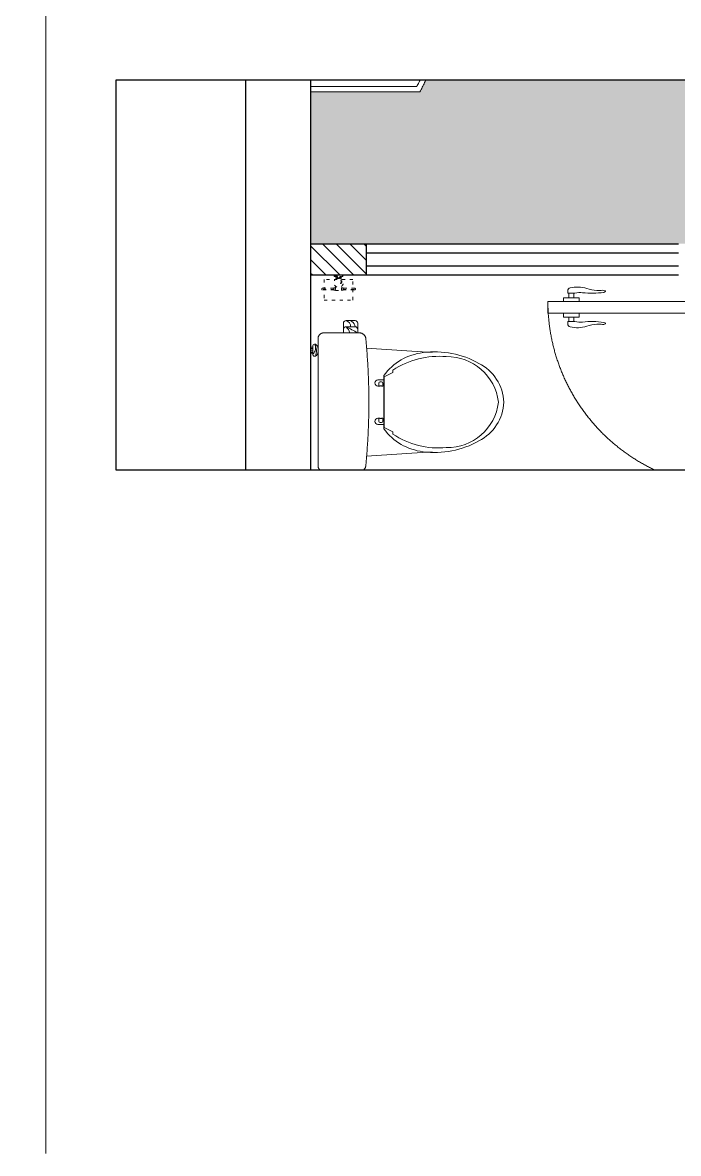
# Model space of a CAD drawing. Header units: millimetres. Extents: x 3162 to 221128, y -144913 to 11496.
# Drawn here: x 193367 to 195890, y -28516 to -24161 of the extents above; entities that cross this region are included whole.
import ezdxf
from ezdxf.xclip import XClip

# ---------------------------------------------------------------- set-up
doc = ezdxf.new("R2010")
doc.units = ezdxf.units.MM
doc.header["$LTSCALE"] = 10
doc.header["$XCLIPFRAME"] = 2
for name, pattern in [('ACAD_ISO03W100', [30, 12, -18]), ('DASH', [8.889999999999997, 6.349999999999998, -2.54]), ('DOTE', [61.467999999999996, 50.8, -5.08, 0.508, -5.08]), ('HIDDEN', [9.524999999999995, 6.349999999999998, -3.174999999999998])]:
    doc.linetypes.add(name, pattern=pattern)
for name, color, linetype, lineweight in [('Drawing【图框、表格】', 150, 'Continuous', 0), ('FC-Doorsill【门槛线】', 8, 'Continuous', 0), ('FC-Hatch【平面填充】', 250, 'Continuous', 0), ('FF-Door【门】', 51, 'Continuous', 0), ('FF-FIXT【洁具】', 31, 'Continuous', 0), ('FF-MT【门套】', 20, 'Continuous', 0), ('FF-【活动成品家具】', 51, 'Continuous', 0), ('Hidden【虚线】', 136, 'DASH', 0)]:
    doc.layers.add(name, color=color, linetype=linetype, lineweight=lineweight)
doc.layers.add('WALL_NEW【新建墙体】', color=4, linetype='Continuous')
doc.layers.add('WALL【墙体】', color=7, linetype='Continuous')

# ---------------------------------------------------------------- blocks, each defined once
blk = doc.blocks.new('马桶平面15')
at = {"color": 251}
for p, q in [((-182.4303169815684, 735.2244997677626), (-182.4303169815684, 743.3335451972673)), ((-175.9016044576419, 735.0981580092335), (-175.9016044576419, 743.3335451972673)), ((-168.5613192272722, 743.3335451972673), (-168.5613192272722, 735.0981580092335)), ((-164.0571908322745, 735.0981580092335), (-187.7460180830094, 735.0981580092335))]:
    blk.add_line(p, q, dxfattribs=at)
for points in [[(-171.2885222687619, 714.8840258204144, 0.2885749665974942), (-152.8361698848894, 725.1158669191644, 0.4641407080037827), (-158.5713588941726, 735.0981580092335), (-164.0571908322745, 735.0981580092335), (-164.0571908322745, 743.3335451972673), (-187.7460180830094, 743.3335451972673), (-187.7460180830094, 743.3335451972673), (-187.7460180830094, 735.0981580092335), (-193.2318500210531, 735.0981580092335, 0.4641407080037827), (-198.9670390303363, 725.1158669191644, 0.2885749665974942), (-180.5146866464638, 714.8840258204144)], [(-61.50066135724774, 462.9293617702788), (-61.50066135724774, 484.4478823955867, -0.9999999999999998), (-38.035714793019, 484.4478823955867), (-38.035714793019, 480.5103298384929)], [(109.6974524419638, 462.9293617702788), (109.6974524419638, 484.4478823955867, 0.9999999999999998), (86.2325058777351, 484.4478823955867), (86.2325058777351, 480.5103298384929)], [(26.7266699296888, 460.2448864139151), (121.8737014859216, 460.2448864139151), (138.664349411032, 426.6350630602101), (147.0596733736456, 426.6350630602101, -0.1710796299672904), (199.2972580198548, 221.2416925954167, -0.3838322170328008), (24.09839554235805, 20.56960877298843, -0.3838322170327986), (-151.1004669351386, 221.2416925954167, -0.1710796299672904), (-98.86288228892954, 426.6350630602101), (-90.46755832631607, 426.6350630602101), (-73.67691040120553, 460.2448864139151), (121.8737014859216, 460.2448864139151)]]:
    blk.add_lwpolyline(points, format="xyb", dxfattribs=at)
for points in [[(24.09839554235805, 519.1526476269355, -0.0238546506128616), (-216.9319540455472, 530.8102654241957, -0.4276498337700156), (-242.5407318734797, 555.2757634925653), (-242.5407318734797, 695.0786024929257, -0.3823066257272526), (-220.4240667746635, 714.8840258204144), (24.09839554235805, 714.8840258204144), (268.6208578594378, 714.8840258204144, -0.3823066257272526), (290.7375229582541, 695.0786024929257), (290.7375229581958, 555.2757634925653, -0.4276498337700156), (265.1287451302632, 530.8102654241957, -0.0238546506128616)], [(24.09839554235805, 1.00117177e-08, -0.2723392022480795), (-125.1494766355608, 95.9560987725854, -0.1631594532269017), (-166.5670983383315, 310.4249915879918, -0.209339846435017), (-78.45818554190919, 461.4631235599516), (24.09839554235805, 461.4631235599516), (126.6549766266253, 461.4631235599516, -0.209339846435017), (214.7638894230476, 310.4249915879918, -0.1631594532269017), (173.3462677202769, 95.9560987725854, -0.2723392022480782)]]:
    blk.add_lwpolyline(points, format="xyb", close=True)
for points in [[(-242.5407318734797, 617.0594064458271), (-242.5407318734797, 562.2180218822323), (-279.8543606953463, 562.2180218822323, -0.4142135623730951), (-289.8543606953463, 572.2180218822323), (-289.8543606953463, 607.0594064458272, -0.4142135623730951), (-279.8543606953463, 617.0594064458271)], [(-242.5407318734797, 617.0594064458271), (-242.5407318734797, 562.2180218822323), (-256.197546284413, 562.2180218822323, -0.4142135623730943), (-266.197546284413, 572.2180218822323), (-266.197546284413, 607.0594064458272, -0.4142135623730951), (-256.197546284413, 617.0594064458271)], [(-54.48536517063621, 475.5103298384929), (-54.48536517063621, 470.2579161572502, 0.4142135623730951), (-49.48536517063621, 465.2579161572503), (-38.68139440007508, 465.2579161572503, 0.5853799054480288), (-38.49501884507481, 470.2579161572502), (-38.49501884507481, 475.5103298384929, 0.585379905448016), (-38.68139440007508, 480.5103298384929), (-49.48536517063621, 480.5103298384929, 0.4142135623730951)], [(102.6821562553523, 475.5103298384929), (102.6821562553523, 470.2579161572502, -0.4142135623730951), (97.68215625535231, 465.2579161572503), (86.87818548479119, 465.2579161572503, -0.5853799054480288), (86.69180992979089, 470.2579161572502), (86.69180992979089, 475.5103298384929, -0.585379905448016), (86.87818548479119, 480.5103298384929), (97.68215625535231, 480.5103298384929, -0.4142135623730951)]]:
    blk.add_lwpolyline(points, format="xyb", close=True, dxfattribs=at)
for points in [[(-184.4186219370458, 527.8899719689507), (-167.1152511710534, 275.6955975303426)], [(232.6154130217619, 527.8899719689507), (215.3120422557113, 275.6955975303426)]]:
    blk.add_lwpolyline(points)
for centre, radius, start, end in [((-185.0891662033973, 755.6621033418922), 31.43439685889261, 242.8817928358048, 319.1420358471976), ((-173.5004622000851, 774.0527189113199), 53.12088534449904, 240.7977288494226, 292.8926044594807), ((-262.6591067402624, 600.0725888848538), 28.07841621797808, 165.5915741051272, 262.7603417760203), ((-267.7218828947516, 612.3417008843971), 22.75410310537309, 193.4235015923418, 273.8412199098352), ((-231.6594726800104, 638.0647991135482), 46.41349914393098, 221.9148404801823, 256.4412853758613), ((180.6547157092718, 814.1427470392082), 492.5042680020021, 204.8642732166658, 210.7649860703481)]:
    blk.add_arc(centre, radius, start, end, dxfattribs=at)
blk = doc.blocks.new('1800平10108344')
at = {"ltscale": 300}
blk.add_line((-1554.205689179419, 1322.291226355839), (1545.79431082058, 1322.291226355839), dxfattribs=at)
blk.add_lwpolyline([(1545.79431082058, 1322.291226355839), (1545.79431082058, 902.2912263558536, -0.2666666666666655), (945.7943108205801, 902.2912263558536), (945.7943108205801, 1322.291226355839)], format="xyb", dxfattribs=at)
at = {"color": 8}
blk.add_lwpolyline([(1525.79431082058, 1322.291226355839), (1525.79431082058, 914.0013967781706, -0.2561077515082692), (965.79431082058, 914.0013967781706), (965.79431082058, 1322.291226355839)], format="xyb", dxfattribs=at)
blk = doc.blocks.new('hlw_3_1200_120')
for p, q in [((-0.4999999999997999, 0.04999999999998), (0.4999999999997999, 0.04999999999998)), ((-0.4999999999997999, -0.04999999999998), (0.4999999999997999, -0.04999999999998))]:
    blk.add_line(p, q)
at = {"linetype": 'HIDDEN', "ltscale": 15}
for p, q in [((-0.4999999999997999, 0.020833333333325), (0.4999999999997999, 0.020833333333325)), ((-0.4999999999997999, -0.020833333333325), (0.4999999999997999, -0.020833333333325))]:
    blk.add_line(p, q, dxfattribs=at)
blk = doc.blocks.new('海龙工具_2009110106373373')
at = {"linetype": 'ACAD_ISO03W100', "ltscale": 0.1}
for p, q in [((-16.66667418397264, 0), (16.66667418397992, 0)), ((-16.66667418397264, -5.826282908732537), (-16.66667418397264, 0)), ((16.66667418397992, -5.826282908732537), (16.66667418397992, 0)), ((-16.66667418397264, -5.826282908732537), (16.66667418397992, -5.826282908732537)), ((-9.54349316621665, -11.10263979730371), (9.543493166223923, -11.10263979730371)), ((-7.947737707290798, -13.82621973758796), (7.947737707283522, -13.82621973758796)), ((-6.931921737712398, -13.82621973758796), (-6.931921737712398, -11.10263979730371)), ((6.931921737726951, -13.82621973758796), (6.931921737726951, -11.10263979730371))]:
    blk.add_line(p, q, dxfattribs=at)
at = {"color": 8, "linetype": 'ACAD_ISO03W100', "ltscale": 0.1}
for p, q in [((-16.66667418397264, -4.411159631417831), (16.66667418397992, -4.411159631417831)), ((-6.55520038731629, -13.82621973758796), (-6.55520038731629, -11.10263979730371)), ((-6.115661532334343, -13.82621973758796), (-6.115661532334343, -11.10263979730371)), ((-2.536900541839711, -13.82621973758796), (-2.536900541839711, -11.10263979730371)), ((5.562149299847079, -13.82621973758796), (5.562149299847079, -11.10263979730371)), ((5.876053145715558, -13.82621973758796), (5.876053145715558, -11.10263979730371)), ((6.441043332873959, -13.82621973758796), (6.441043332873959, -11.10263979730371)), ((6.959671882563268, -33.30064094488625), (9.215764637832763, -33.30064094488625)), ((7.836596803150313, -20.33806090000144), (11.90499751677998, -22.69508093754848))]:
    blk.add_line(p, q, dxfattribs=at)
blk.add_lwpolyline([(-55.47517922676343, -96.80728723364882), (55.20153515268612, -96.80728723364882), (55.20153515268612, -17.36786731695611), (-55.47517922676343, -17.36786731695611)], close=True, dxfattribs=at)
for points in [[(-17.63761928922031, -56.14353727570413), (-64.36708354324946, -56.14353727570413)], [(-17.63761928922031, -56.69338368214085), (-63.95538535736704, -56.69338368214085)], [(17.63761928918393, -56.14353727570413), (64.36708354322036, -56.14353727570413)], [(17.63761928918393, -56.69338368214085), (63.95538535733795, -56.69338368214085)]]:
    blk.add_lwpolyline(points, dxfattribs=at)
at = {"linetype": 'ACAD_ISO03W100', "ltscale": 0.1}
for points in [[(-61.44944365140691, -50.98293094473774), (-17.63761928922031, -50.98293094473774)], [(-17.63761928922031, -57.7930764950288), (-61.44944365140691, -57.7930764950288)], [(-11.67765323833009, -49.47301560111373), (-17.63761928922031, -49.47301560111373), (-17.63761928922031, -58.82040746966959), (-11.67765323833009, -58.82040746966959)], [(-11.67765323831554, -43.80622058504378), (-11.67765323831554, -59.88850430181628), (11.67765323830099, -59.88850430181628), (11.67765323830099, -43.80622058504378)], [(11.67765323830099, -49.47301560111373), (17.63761928918393, -49.47301560111373), (17.63761928918393, -58.82040746966959), (11.67765323830099, -58.82040746966959)], [(61.44944365137054, -50.98293094473774), (17.63761928918393, -50.98293094473774)], [(17.63761928918393, -57.7930764950288), (61.44944365137054, -57.7930764950288)]]:
    blk.add_lwpolyline(points, dxfattribs=at)
for centre, radius, start, end in [((7.276000000000001e-12, -30.03705152257317), 18.05429593821541, 116.1174789818091, 63.88252101819091), ((-20.89994410058716, -14.22705750494788), 11.77841092154193, 15.38278819670038, 45.49873492132253), ((20.89994410057989, -14.22705750494788), 11.77841092154193, 134.5012650786775, 164.6172118032996), ((-61.44944365140691, -54.38800371988327), 3.405072775143194, 90, 270), ((61.44944365137054, -54.38800371988327), 3.405072775143194, 270, 90)]:
    blk.add_arc(centre, radius, start, end, dxfattribs=at)
at = {"color": 8, "linetype": 'ACAD_ISO03W100', "ltscale": 0.1}
for centre, radius, start, end in [((-15.29056105926429, -11.82819850473606), 11.17484108262379, 3.722712052192015, 32.48588416393801), ((-22.18789866888983, -12.49614203695819), 18.83187759355098, 4.243593864506609, 20.74314714493002), ((14.73137595405568, -12.43669189355569), 11.19372081646133, 143.8042241538002, 173.1552997433065), ((16.86254185606958, -14.22705750494788), 11.77841092154193, 134.5012650786775, 164.6172118032996), ((21.58276324236795, -18.21428574349556), 16.78133918080376, 132.4215995361785, 154.9263456244095), ((0.7450198465376161, -26.36926445191785), 9.309451112509977, 311.8793106955118, 40.38030773690906), ((0.8892730121006025, -25.54557536961511), 11.37855460373678, 317.0350350268318, 14.50796760360802)]:
    blk.add_arc(centre, radius, start, end, dxfattribs=at)
blk = doc.blocks.new('门套线03')
at = {"ltscale": 100}
blk.add_lwpolyline([(59.99999999610007, 0), (59.99999999610007, 19.6999869149644, -0.3391847375322686), (56.56702640501316, 23.13296050606286), (41.95708299996385, 23.13296050606286, -0.3604749616786678), (38.52410943494215, 19.6999869149644), (29.23864021471218, 19.69998691491773, 0.1378024109381286), (14.4835205811778, 14.68383078919714, -0.1658899653347029), (3.432973591086918, 11.92995527619487), (3.432973591086918, 8.714471423439674), (0, 8.714471423439674), (0, 0)], format="xyb", close=True, dxfattribs=at)
blk = doc.blocks.new('HL_Door_Hinge')
at = {"color": 0, "linetype": 'DOTE', "ltscale": 0.04}
for p, q in [((-4, 3), (4, 3)), ((0, -1), (0, 7))]:
    blk.add_line(p, q, dxfattribs=at)
at = {"color": 0, "linetype": 'DASH', "ltscale": 5}
for p, q in [((-2, -26), (-2, 0.7639320224989206)), ((-0.5, -26), (-0.5, 0.0419601084504393)), ((0.5, -26), (0.5, 0.0419601084504393)), ((2, -26), (2, 0.7639320224989206)), ((-0.5, -26), (-2, -26)), ((0.5, -26), (2, -26))]:
    blk.add_line(p, q, dxfattribs=at)
for radius in [3, 2]:
    blk.add_circle((0, 3), radius, dxfattribs=at)
blk = doc.blocks.new('HL_Door_Seal')
at = {"color": 0}
for p, q in [((4.99999999992724, 2.08200835914e-05), (-4.999999999941791, -2.08200763154e-05)), ((-0.9999999999417925, 5.986082524348602), (-0.4999999999272406, 6.484924469714314)), ((-0.9999999999417925, 5.986082524348602), (-0.4999999999272406, 5.986082524348602)), ((-0.9999999999417925, 5.487240578979251), (-0.4999999999272406, 5.986082524348602)), ((-0.9999999999417925, 5.487240578979251), (-0.4999999999272406, 5.487240578979251)), ((-0.9999999999417925, 4.98839863359899), (-0.4999999999272406, 5.487240578979251)), ((-0.9999999999417925, 4.489556688240552), (-0.4999999999272406, 4.98839863359899)), ((-0.9999999999417925, 4.98839863359899), (-0.4999999999272406, 4.98839863359899)), ((-0.9999999999417925, 4.489556688240552), (-0.4999999999272406, 4.489556688240552)), ((-0.9999999999417925, 3.990714742871205), (-0.4999999999272406, 4.489556688240552)), ((-0.9999999999417925, 3.990714742871205), (-0.4999999999272406, 3.990714742871205)), ((-0.9999999999417925, 3.491872797501855), (-0.4999999999272406, 3.990714742871205)), ((-0.9999999999417925, 3.491872797501855), (-0.4999999999272406, 3.491872797501855)), ((-0.9999999999417925, 2.993030852132505), (-0.4999999999272406, 3.491872797501855)), ((-0.9999999999417925, 2.993030852132505), (-0.4999999999272406, 2.993030852132505)), ((-0.9999999999417925, 2.494188906763155), (-0.4999999999272406, 2.993030852132505)), ((-0.9999999999417925, 2.494188906763155), (-0.4999999999272406, 2.494188906763155)), ((-0.9999999999417925, 1.995346961401081), (-0.4999999999272406, 2.494188906763155)), ((-0.9999999999417925, 1.995346961401081), (-0.4999999999272406, 1.995346961401081)), ((-0.9999999999417925, 1.496505016020817), (-0.4999999999272406, 1.995346961401081)), ((-0.9999999999417925, 1.496505016020817), (-0.4999999999272406, 1.496505016020817)), ((-0.9999999999417925, 0.9976630706514696), (-0.4999999999272406, 1.496505016020817)), ((-0.9999999999417925, 0.9976630706514696), (-0.4999999999272406, 0.9976630706514696)), ((-0.9999999999417925, 0.4988211252821202), (-0.4999999999272406, 0.9976630706514696)), ((-0.9999999999417925, 0.4988211252821202), (-0.4999999999272406, 0.4988211252821202)), ((-0.9999999999417925, -2.08200763154e-05), (-0.4999999999272406, 0.4988211252821202)), ((-0.4999999999272406, 6.484924469714314), (0.5000000000727596, 6.484924469714314)), ((1.000000000072759, 5.986082524348602), (0.5000000000727596, 6.484924469714314)), ((1.000000000072759, 5.986082524348602), (0.5000000000727596, 5.986082524348602)), ((1.000000000072759, 5.487240578979251), (0.5000000000727596, 5.986082524348602)), ((1.000000000072759, 5.487240578979251), (0.5000000000727596, 5.487240578979251)), ((1.000000000072759, 4.98839863359899), (0.5000000000727596, 5.487240578979251)), ((1.000000000072759, 4.98839863359899), (0.5000000000727596, 4.98839863359899)), ((1.000000000072759, 4.489556688240552), (0.5000000000727596, 4.98839863359899)), ((1.000000000072759, 4.489556688240552), (0.5000000000727596, 4.489556688240552)), ((1.000000000072759, 3.990714742871205), (0.5000000000727596, 4.489556688240552)), ((1.000000000072759, 3.990714742871205), (0.5000000000727596, 3.990714742871205)), ((1.000000000072759, 3.491872797501855), (0.5000000000727596, 3.990714742871205)), ((1.000000000072759, 3.491872797501855), (0.5000000000727596, 3.491872797501855)), ((1.000000000072759, 2.993030852132505), (0.5000000000727596, 3.491872797501855)), ((1.000000000072759, 2.993030852132505), (0.5000000000727596, 2.993030852132505)), ((1.000000000072759, 2.494188906763155), (0.5000000000727596, 2.993030852132505)), ((1.000000000072759, 2.494188906763155), (0.5000000000727596, 2.494188906763155)), ((1.000000000072759, 1.995346961401081), (0.5000000000727596, 2.494188906763155)), ((1.000000000072759, 1.995346961401081), (0.5000000000727596, 1.995346961401081)), ((1.000000000072759, 1.496505016020817), (0.5000000000727596, 1.995346961401081)), ((1.000000000072759, 1.496505016020817), (0.5000000000291039, 1.496505016020817)), ((1.000000000029102, 0.9976630706514696), (0.5000000000291039, 1.496505016020817)), ((1.000000000029102, 0.9976630706514696), (0.5000000000291039, 0.9976630706514696)), ((1.000000000029102, 0.4988211252821202), (0.5000000000291039, 0.9976630706514696)), ((1.000000000029102, 0.4988211252821202), (0.5000000000291039, 0.4988211252821202)), ((1.000000000029102, -2.08200763154e-05), (0.5000000000291039, 0.4988211252821202))]:
    blk.add_line(p, q, dxfattribs=at)
blk.add_lwpolyline([(-3.872983346140243, -1.000020820065399, 0.7745966692453083), (3.872983346285763, -1.000020820065399)], format="xyb", close=True, dxfattribs=at)
blk.add_arc((7.27596e-11, -2.08200763154e-05), 5, 180, 0.0004771610841849999, dxfattribs=at)
blk = doc.blocks.new('门把手02')
at = {"color": 250}
for p, q in [((-30.37499999685679, 14.63367436802946), (-15.18749999825377, 14.63367436802946)), ((-30.37499999685679, 0), (-30.37499999685679, 14.63367436802946)), ((30.37499999685679, 0), (-30.37499999685679, 0)), ((-15.18749999825377, 14.63367436802946), (19.57499999797437, 14.63367436802946)), ((-15.18749999825377, 14.63367436802946), (19.57499999797437, 14.63367436802946)), ((-13.49999999860301, 32.17172175762244), (-13.49999999860301, 40.86935063358396)), ((12.90183659596368, 32.17172175762244), (-13.49999999860301, 32.17172175762244)), ((-9.40042077511316, 14.63367436802946), (-9.400420777383259, 32.17172175762244)), ((9.400420775462408, 14.63367436802946), (9.400420777557883, 32.17172175762244)), ((19.57499999797437, 14.63367436802946), (30.37499999685679, 14.63367436802946)), ((30.37499999685679, 14.63367436802946), (30.37499999685679, 0))]:
    blk.add_line(p, q, dxfattribs=at)
at = {"color": 250, "extrusion": (0, 0, -1)}
for centre, major_axis, ratio, start_param, end_param in [((-1.349999999685677, 40.86935063358396), (-8.591347391675667, 8.591347391675665), 0.9999999999859452, 5.497787143775111, 6.813201964240596), ((23.38864229049068, -64.06994071556254), (-0.1062504841361529, 119.9626829500712), 0.9999999997415425, -0.2330466779844225, 0.306450502864553), ((12.90183659596368, 37.23422175832093), (3.579728080075413, 3.579728080075413), 0.9999999999779257, 2.124303553739053, 2.356194490181306), ((79.26974967814749, 368.4258099852595), (-0.06046073251190182, 336.2688116135121), 0.9999999997360908, 3.005110885875102, 3.24791649470865), ((105.2230611277045, 171.9977347373496), (-91.70875193008591, 91.70875193008587), 0.9999999999995433, 3.813777725236978, 3.981187050748119), ((124.0194821701152, 43.59716152050532), (5.9203115993942, 5.920311599394204), 0.9999999999987207, 1.23808539028771, 2.228963725690715), ((130.6264945021248, 40.3964131171815), (-0.7291489896447445, 0.7291489896447444), 0.999999999933694, 1.325662120281372, 2.81998217696338)]:
    blk.add_ellipse(centre, major_axis=major_axis, ratio=ratio, start_param=start_param, end_param=end_param, dxfattribs=at)
at = {"color": 250, "extrusion": (0, 0, -0.9999999999999999)}
for centre, major_axis, ratio, start_param, end_param in [((107.7648263399605, 189.2196141660679), (1.75338980059929, 147.0283474284527), 0.9999999997236567, 3.194780511485613, 3.464277035678652), ((33.83809215266956, -51.42656153091229), (-0.0387035664674899, 86.03667510705831), 0.9999999997428224, -0.2314410869051797, 0.1146693207027536)]:
    blk.add_ellipse(centre, major_axis=major_axis, ratio=ratio, start_param=start_param, end_param=end_param, dxfattribs=at)
at = {"color": 250, "extrusion": (0, 0, -0.9999999999999998)}
blk.add_ellipse((122.5295124765253, 24.00941682164557), major_axis=(-13.65154796017409, 13.65154796017409), ratio=0.999999999998015, start_param=0.6474644883190493, end_param=1.248662514605251, dxfattribs=at)
blk = doc.blocks.new('hld_1_722.134_120_门把手02_门套线03_45_0_0_3_40_0_1_1')
at = {"layer": 'FC-Doorsill【门槛线】'}
for p, q in [((-0.4999999999998707, 0.07480042324212), (0.4999999999998707, 0.07480042324212)), ((-0.4999999999998707, -0.07480042324212), (0.4999999999998707, -0.07480042324212))]:
    blk.add_line(p, q, dxfattribs=at)
at = {"layer": 'FF-Door【门】'}
blk.add_lwpolyline([(-0.4470163668700357, 0.07480042324212), (-0.3909160494384456, 0.07480042324212), (-0.3909160494384456, 0.9688331569821912), (-0.4470163668700357, 0.9688331569821912)], close=True, dxfattribs=at)
at = {"layer": 'FF-Door【门】', "color": 250, "linetype": 'ACAD_ISO03W100', "ltscale": 0.1041666666666666}
blk.add_lwpolyline([(-0.4470163668700357, 0.07480042324212), (0.4470163668700357, 0.07480042324212), (0.4470163668700357, 0.01870010581053), (-0.4470163668700357, 0.01870010581053)], close=True, dxfattribs=at)
at = {"layer": 'FF-Door【门】', "color": 8, "linetype": 'HIDDEN', "ltscale": 60}
blk.add_arc((-0.4470163668700357, 0.07480042324212), 0.8940327337400713, 0, 90.00000000000587, dxfattribs=at)
at = {"layer": 'FF-MT【门套】', "color": 250}
for p, q in [((-0.4650931358202147, 0.059840338593696), (-0.4999999999998707, 0.022440126972636)), ((-0.4650931358202147, 0.022440126972636), (-0.4999999999998707, 0.059840338593696)), ((0.4650931358202147, 0.059840338593696), (0.4999999999998707, 0.022440126972636)), ((0.4650931358202147, 0.022440126972636), (0.4999999999998707, 0.059840338593696)), ((-0.4999999999998707, -0.022440126972636), (-0.4650931358202147, -0.059840338593696)), ((-0.4999999999998707, -0.059840338593696), (-0.4650931358202147, -0.022440126972636)), ((0.4999999999998707, -0.022440126972636), (0.4650931358202147, -0.059840338593696)), ((0.4999999999998707, -0.059840338593696), (0.4650931358202147, -0.022440126972636))]:
    blk.add_line(p, q, dxfattribs=at)
for points in [[(-0.4999999999998707, 0.07480042324212), (-0.4650931358202147, 0.07480042324212), (-0.4650931358202147, 0.059840338593696), (-0.4999999999998707, 0.059840338593696)], [(-0.4650931358202147, 0.059840338593696), (-0.4650931358202147, 0.022440126972636), (-0.4999999999998707, 0.022440126972636), (-0.4999999999998707, 0.059840338593696)], [(-0.4650931358202147, 0.07480042324212), (-0.4501330511717907, 0.07480042324212), (-0.4501330511717907, -0.07480042324212), (-0.4650931358202147, -0.07480042324212)], [(0.4650931358202147, 0.07480042324212), (0.4501330511717907, 0.07480042324212), (0.4501330511717907, -0.07480042324212), (0.4650931358202147, -0.07480042324212)], [(0.4999999999998707, 0.07480042324212), (0.4650931358202147, 0.07480042324212), (0.4650931358202147, 0.059840338593696), (0.4999999999998707, 0.059840338593696)], [(0.4650931358202147, 0.059840338593696), (0.4650931358202147, 0.022440126972636), (0.4999999999998707, 0.022440126972636), (0.4999999999998707, 0.059840338593696)], [(-0.4999999999998707, -0.022440126972636), (-0.4999999999998707, -0.059840338593696), (-0.4650931358202147, -0.059840338593696), (-0.4650931358202147, -0.022440126972636)], [(0.4999999999998707, -0.022440126972636), (0.4999999999998707, -0.059840338593696), (0.4650931358202147, -0.059840338593696), (0.4650931358202147, -0.022440126972636)], [(-0.4999999999998707, -0.07480042324212), (-0.4650931358202147, -0.07480042324212), (-0.4650931358202147, -0.059840338593696), (-0.4999999999998707, -0.059840338593696)], [(0.4999999999998707, -0.07480042324212), (0.4650931358202147, -0.07480042324212), (0.4650931358202147, -0.059840338593696), (0.4999999999998707, -0.059840338593696)]]:
    blk.add_lwpolyline(points, close=True, dxfattribs=at)
at = {"layer": 'FF-MT【门套】'}
for points in [[(-0.4999999999998707, 0.07480042324212), (-0.4501330511717907, 0.07480042324212), (-0.4501330511717907, 0.01246673720702), (-0.4376663139647707, 0.01246673720702), (-0.4376663139647707, -0.07480042324212), (-0.4999999999998707, -0.07480042324212)], [(0.4999999999998707, 0.07480042324212), (0.4501330511717907, 0.07480042324212), (0.4501330511717907, 0.01246673720702), (0.4376663139647707, 0.01246673720702), (0.4376663139647707, -0.07480042324212), (0.4999999999998707, -0.07480042324212)]]:
    blk.add_lwpolyline(points, close=True, dxfattribs=at)
at = {"layer": 'FF-Door【门】', "color": 250, "yscale": 0.001246673720702, "zscale": 0.001246673720702}
for name, p, xscale, rotation in [('门把手02', (-0.4470163668700357, 0.8566325221190112), -0.001246673720702, 90.00000000000593), ('门把手02', (-0.3909160494384456, 0.8566325221190112), 0.001246673720702, 270.0000000000178), ('HL_Door_Seal', (-0.4438996825682807, 0.01246673720702), 0.001246673720702, 180.0000000000119), ('HL_Door_Seal', (0.4438996825682807, 0.01246673720702), -0.001246673720702, 180)]:
    blk.add_blockref(name, p, dxfattribs=dict(at, xscale=xscale, rotation=rotation))
at = {"layer": 'FF-Door【门】', "color": 250, "zscale": 0.001246673720702}
for name, p, xscale, yscale in [('门把手02', (0.3379324163086106, 0.07480042324212), -0.001246673720702, 0.001246673720702), ('HL_Door_Hinge', (-0.4485747090209131, 0.07480042324212), 0.001246673720702, 0.001246673720702), ('门把手02', (0.3379324163086106, 0.01870010581053), -0.001246673720702, -0.001246673720702)]:
    blk.add_blockref(name, p, dxfattribs=dict(at, xscale=xscale, yscale=yscale))
at = {"layer": 'FF-MT【门套】', "zscale": 0.001246673720702}
for p, xscale, yscale in [((-0.4501330511717907, 0.07480042324212), -0.001246673720702, 0.001246673720702), ((0.4501330511717907, 0.07480042324212), 0.001246673720702, 0.001246673720702), ((-0.4376663139647707, -0.07480042324212), -0.001246673720702, -0.001246673720702), ((0.4376663139647707, -0.07480042324212), 0.001246673720702, -0.001246673720702)]:
    blk.add_blockref('门套线03', p, dxfattribs=dict(at, xscale=xscale, yscale=yscale))
blk = doc.blocks.new('海龙_05091009')
at = {"layer": 'FC-Hatch【平面填充】'}
h = blk.add_hatch(dxfattribs=at)
h.set_pattern_fill('AR-SAND', color=256, scale=2.5)
h.set_pattern_definition([(37.50000000000001, (-3374.999999999993, -1675), (-4.000078239960113, 122.3533093323356), [0, -96.52, 0, -107.95, 0, -103.1875]), (7.499999999999999, (-3374.999999999993, -1675), (112.3808207845006, 179.2062751420886), [0, -52.07, 0, -86.995, 0, -33.33750000000001]), (327.5, (-3453.104999999996, -1675), (197.7480925603645, 0.3592961696364405), [0, -31.75, 0, -114.3, 0, -149.225]), (317.5, (-3453.104999999996, -1675), (190.8891131180743, 55.73233081430408), [0, -15.875, 0, -74.92999999999998, 0, -85.72499999999998])])
h.paths.add_polyline_path([(1175, -259.9775265478675), (1174.999999999978, 75.04494690475984), (1174.999999999978, 1075.000000000014), (1174.999999999978, 1194.999999999996), (1073.989994542426, 1194.999999999996), (1073.989994542426, 1206.999999999996), (754.9999999999854, 1207), (289.7333247738497, 1207), (277.9573729401818, 1207), (277.9573729401818, 1195), (174.9999999999854, 1195), (174.9999999999854, 1675), (-209.9999999999927, 1675), (-209.9999999999927, 1225), (-584.9999999999927, 1225), (-584.9999999999927, 1125), (-1334.999999999993, 1125), (-1334.999999999993, 1225), (-1709.999999999993, 1225), (-1709.999999999993, 1675), (-1895.000000001273, 1675), (-1895.000000001331, 1075.000000003365), (-3095.000000000109, 1075.000000003365), (-3174.999999999994, 1074.999999999993), (-3174.999999999994, 1675), (-3374.999999999993, 1675), (-3374.999999999993, 800), (-3374.999999999993, -800.0000000000073), (-3374.999999999993, -1674.999999999993), (-3174.999999999994, -1674.999999999993), (-3174.999999999994, -1074.999999999993), (-3094.999999999993, -1074.999999999993), (-3094.999999999993, -1674.999999999993), (-2509.999999999994, -1674.999999999993), (-2509.999999999994, -1255.000000000014, -0.2666666666666654), (-1909.999999999993, -1255.000000000014), (-1909.999999999993, -1675), (-1859.999999999993, -1675), (-1859.999999999993, 325), (-807.9443794633335, 325, -0.0829619080701777), (-741.2806307262144, 535.6082090783018), (-746.4526745225447, 538.7906078367523), (-740.3093443774777, 537.5029942471155, -0.0676040327796236), (-636.907743844029, 685.3611857642572), (-641.029393316865, 689.8209732605354), (-635.4612685072861, 686.923657238367, -0.0676040327796258), (-496.0024171537441, 801.4014479698126), (-498.7679884170356, 806.8078621675741), (-494.1880312875073, 802.5157243878275, -0.0676040327796106), (-329.0149541370192, 875.1228202960447), (-330.2193374217168, 881.0748921868), (-326.9672224407623, 875.706260873485, -0.1366377528075043), (32.65171954385005, 877.2826912150557), (34.71527211875218, 882.9940351601178), (34.7044876002401, 876.7172256424711, -0.0676040327796336), (200.5077675359789, 805.5610020625135), (204.035700139073, 810.5038140594188), (202.331852598727, 804.4626752937181, -0.0676040327796243), (342.7889777781893, 691.2119279323015), (347.5196397874461, 695.0196222269988), (344.2490958027847, 689.6621978392502, -0.0676040327796399), (448.9430038000572, 542.7162165404334), (454.5255436557127, 545.1063938662373), (449.930864512251, 540.8300195145422, -0.0676040327796321), (511.0968871138974, 371.0871154781635), (517.1172733732674, 371.8825073171065), (511.5392254038088, 369.0043421240625, -0.0676040327796099), (524.6409585294022, 189.0535700204345), (530.6526866850327, 188.1951857984676), (524.5049681896269, 186.9286901097584, -0.0676040327796234), (488.5707162296966, 10.11617548570939), (494.127923906024, 7.667677633759012), (487.866483041631, 8.106781640784902, -0.0676040327796205), (405.5613250757887, -152.454100157407), (410.2518596021109, -156.3111177548489), (404.3410787933098, -154.1989803875112, -0.067604032779623), (281.7692118668201, -286.6001632740481), (285.2451977550373, -291.579643266421), (280.123452574473, -287.9511201049354, -0.0676040327796235), (126.3754713283051, -382.3730140402222), (128.3791106066273, -388.1056511760289), (124.4262574639651, -383.2298531839551, -0.0676040327796108), (-49.0950536830278, -432.6696182462329), (-48.71236177378159, -438.7302490543188), (-51.20315784414561, -432.9687918633209, -0.0033102513488365), (-59.99999999999272, -434.1436221859366), (-59.99999999999272, -1675), (-9.999999999992724, -1675), (-9.999999999992724, -1255.000000000014, -0.2666666666666654), (590.0000000000073, -1255.000000000014), (590.0000000000073, -1674.999999999996), (1174.999999999978, -1674.999999999996), (1174.999999999978, -1459.977526547634)])
h.paths.add_polyline_path([(-2268.75263337847, 530.6928188503407, -0.0425409077106586), (-2719.564731360595, 529.9670320907059, -0.3926926283028841), (-2742.847185532985, 555.51717163594, -0.0540132978804107), (-2733.253124120049, 637.1861347588965, -0.1043875862949472), (-2775.572007571465, 953.7108372411167, -0.0804153247872458), (-2773.909922951731, 961.6565640474292), (-2766.138984126789, 988.2983255126054), (-2766.242290633956, 1052.465689578665), (-2223.757709367659, 1053.339064823336), (-2223.654402860433, 989.1717007573062), (-2215.797720518342, 962.5550990437912, -0.0804153247678433), (-2214.110060071172, 954.6147651750326, -0.1043875862954867), (-2255.40954633891, 637.9554409587945, -0.0540132978977461), (-2245.552568787112, 556.3177930882666, -0.3926926280040245)], flags=16)
at = {"layer": 'WALL_NEW【新建墙体】'}
h = blk.add_hatch(dxfattribs=at)
h.set_pattern_fill('ANSI31', color=8, scale=11.81102362204724)
h.set_pattern_definition([(45, (1174.999999999978, -1675), (-26.51650429449553, 26.51650429449553), [])])
h.paths.add_polyline_path([(1294.999999999978, -1459.97752654762), (1174.999999999978, -1459.977526547634), (1174.999999999978, -1675), (1294.999999999978, -1675)])
for p, q in [((1174.999999999978, -1675), (1174.999999999978, -1459.977526547634)), ((1294.999999999978, -1459.97752654762), (1174.999999999978, -1459.977526547634)), ((1294.999999999978, -1675), (1294.999999999978, -1459.97752654762)), ((1174.999999999978, -1675), (1294.999999999978, -1675))]:
    blk.add_line(p, q, dxfattribs=at)
at = {"layer": 'WALL【墙体】'}
for p, q in [((-3374.999999999993, -1674.999999999993), (3374.999999999949, -1675)), ((-3624.999999999995, -1924.999999999993), (3624.999999999978, -1925))]:
    blk.add_line(p, q, dxfattribs=at)
at = {"xscale": -802.1344987015764, "yscale": 802.1344987015764, "zscale": 802.1344987015764, "rotation": 180}
blk.add_blockref('hld_1_722.134_120_门把手02_门套线03_45_0_0_3_40_0_1_1', (1756.067249350766, 15.04494690475985), dxfattribs=at)
at = {"layer": 'FF-FIXT【洁具】', "xscale": -1, "rotation": 180}
blk.add_blockref('马桶平面15', (1760.90160445762, -931.6664548027327), dxfattribs=at)
at = {"layer": 'FF-FIXT【洁具】', "rotation": 90}
blk.add_blockref('海龙工具_2009110106373373', (1294.999999999978, -1567.488763273814), dxfattribs=at)
at = {"layer": 'FF-【活动成品家具】', "xscale": -1, "rotation": 180}
blk.add_blockref('1800平10108344', (-955.7943108205727, -352.7087736441608), dxfattribs=at)
at = {"layer": 'WALL_NEW【新建墙体】', "xscale": 1200, "yscale": 1200, "zscale": 1200, "rotation": 90}
blk.add_blockref('hlw_3_1200_120', (1234.999999999978, -859.9775265476272), dxfattribs=at)

msp = doc.modelspace()

# ---------------------------------------------------------------- linework, layer by layer
at = {"layer": 'Drawing【图框、表格】'}
msp.add_line((193456.0222295756, -28515.67826169517), (193456.0222295756, -8374.87071427959), dxfattribs=at)
at = {"layer": 'Hidden【虚线】'}
msp.add_lwpolyline([(193725.2175910862, -24382.95249972207), (193725.2175910862, -25882.95249972206), (196855.2624910862, -25882.95249972206), (196855.2624910862, -24382.95249972207)], close=True, dxfattribs=at)

# ---------------------------------------------------------------- block references
at = {"layer": 'WALL_NEW【新建墙体】'}
ref = msp.add_blockref('海龙_05091009', (193048.393283059, -26807.95247992276), dxfattribs=dict(at, rotation=180))
XClip(ref).set_block_clipping_path([(545.0000058371297, -2424.9999802006896), (4125.000005837144, -924.9999802006896)])
ref = msp.add_blockref('海龙_05091009', (196150.2175712869, -23837.95249388491), dxfattribs=dict(at, rotation=270))
XClip(ref).set_block_clipping_path([(545.0000058371297, -2424.9999802006896), (2045.0000058371443, 705.0449197993112)])

doc.saveas('drawing.dxf')
